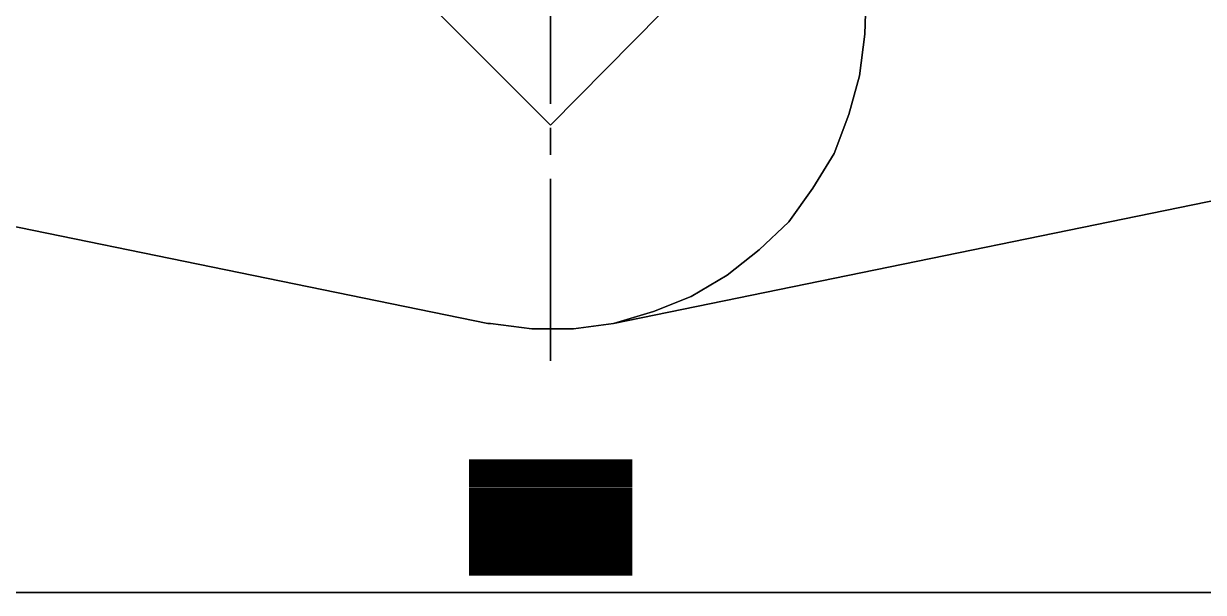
# Model space of a CAD drawing. Extents: x 1 to 210, y 1 to 298.
# Drawn here: x 74 to 148.7, y 195.8 to 231.8 of the extents above; entities that cross this region are included whole.
import ezdxf

# ---------------------------------------------------------------- set-up
doc = ezdxf.new("R2010")
doc.units = 0

msp = doc.modelspace()

# ---------------------------------------------------------------- linework, layer by layer
at = {"layer": 'P00016'}
msp.add_lwpolyline([(159.342664, 222.673327), (111.336669, 212.851995), (159.342664, 222.673327)], dxfattribs=at)
at = {"layer": 'P00017'}
msp.add_lwpolyline([(103.378003, 212.851995), (55.371997, 222.673327), (103.378003, 212.851995)], dxfattribs=at)
at = {"layer": 'P00055'}
msp.add_lwpolyline([(111.336669, 212.851995), (108.796665, 212.513326), (111.336669, 212.851995)], dxfattribs=at)
at = {"layer": 'P00056'}
msp.add_lwpolyline([(108.796665, 212.513326), (106.171997, 212.513326), (108.796665, 212.513326)], dxfattribs=at)
at = {"layer": 'P00057'}
msp.add_lwpolyline([(106.171997, 212.513326), (103.547329, 212.851995), (106.171997, 212.513326)], dxfattribs=at)
at = {"layer": 'P00058'}
msp.add_lwpolyline([(103.547329, 212.851995), (103.378003, 212.851995), (103.547329, 212.851995)], dxfattribs=at)
at = {"layer": 'P00074'}
msp.add_lwpolyline([(107.357336, 225.382663), (100.245335, 232.494659), (107.357336, 225.382663)], dxfattribs=at)
at = {"layer": 'P00075'}
msp.add_lwpolyline([(114.384663, 232.494659), (107.357336, 225.382663), (114.384663, 232.494659)], dxfattribs=at)
at = {"layer": 'P00099'}
msp.add_lwpolyline([(107.357336, 238.251995), (107.357336, 226.737328), (107.357336, 238.251995)], dxfattribs=at)
at = {"layer": 'P00100'}
msp.add_lwpolyline([(107.357336, 225.213326), (107.357336, 223.519991), (107.357336, 225.213326)], dxfattribs=at)
at = {"layer": 'P00101'}
msp.add_lwpolyline([(107.357336, 221.995994), (107.357336, 210.481328), (107.357336, 221.995994)], dxfattribs=at)
at = {"layer": 'P00106'}
msp.add_lwpolyline([(111.336669, 212.851995), (113.876662, 213.613996), (111.336669, 212.851995)], dxfattribs=at)
at = {"layer": 'P00107'}
msp.add_lwpolyline([(113.876662, 213.613996), (116.247329, 214.545329), (113.876662, 213.613996)], dxfattribs=at)
at = {"layer": 'P00108'}
msp.add_lwpolyline([(116.247329, 214.545329), (118.533333, 215.899995), (116.247329, 214.545329)], dxfattribs=at)
at = {"layer": 'P00109'}
msp.add_lwpolyline([(118.533333, 215.899995), (120.565326, 217.50866), (118.533333, 215.899995)], dxfattribs=at)
at = {"layer": 'P00110'}
msp.add_lwpolyline([(120.565326, 217.50866), (122.427992, 219.286658), (120.565326, 217.50866)], dxfattribs=at)
at = {"layer": 'P00111'}
msp.add_lwpolyline([(122.427992, 219.286658), (123.951995, 221.403325), (122.427992, 219.286658)], dxfattribs=at)
at = {"layer": 'P00112'}
msp.add_lwpolyline([(123.951995, 221.403325), (125.30666, 223.60466), (123.951995, 221.403325)], dxfattribs=at)
at = {"layer": 'P00113'}
msp.add_lwpolyline([(125.30666, 223.60466), (126.237999, 226.059996), (125.30666, 223.60466)], dxfattribs=at)
at = {"layer": 'P00114'}
msp.add_lwpolyline([(126.237999, 226.059996), (126.915326, 228.515326), (126.237999, 226.059996)], dxfattribs=at)
at = {"layer": 'P00115'}
msp.add_lwpolyline([(126.915326, 228.515326), (127.254, 231.139994), (126.915326, 228.515326)], dxfattribs=at)
at = {"layer": 'P00116'}
msp.add_lwpolyline([(127.254, 231.139994), (127.338664, 233.764661), (127.254, 231.139994)], dxfattribs=at)
at = {"layer": 'P00146'}
msp.add_lwpolyline([(102.192664, 204.215991), (112.521997, 204.215991)], dxfattribs=at)
at = {"layer": 'P00147'}
msp.add_lwpolyline([(102.192664, 204.131328), (112.521997, 204.131328)], dxfattribs=at)
at = {"layer": 'P00148'}
msp.add_lwpolyline([(102.192664, 204.046665), (112.521997, 204.046665)], dxfattribs=at)
at = {"layer": 'P00149'}
msp.add_lwpolyline([(102.192664, 203.961991), (112.521997, 203.961991)], dxfattribs=at)
at = {"layer": 'P00150'}
msp.add_lwpolyline([(102.192664, 203.877327), (112.521997, 203.877327)], dxfattribs=at)
at = {"layer": 'P00151'}
msp.add_lwpolyline([(102.192664, 203.792664), (112.521997, 203.792664)], dxfattribs=at)
at = {"layer": 'P00152'}
msp.add_lwpolyline([(102.192664, 203.70799), (112.521997, 203.70799)], dxfattribs=at)
at = {"layer": 'P00153'}
msp.add_lwpolyline([(102.192664, 203.623327), (112.521997, 203.623327)], dxfattribs=at)
at = {"layer": 'P00154'}
msp.add_lwpolyline([(102.192664, 203.538664), (112.521997, 203.538664)], dxfattribs=at)
at = {"layer": 'P00155'}
msp.add_lwpolyline([(102.192664, 203.45399), (112.521997, 203.45399)], dxfattribs=at)
at = {"layer": 'P00156'}
msp.add_lwpolyline([(102.192664, 203.369326), (112.521997, 203.369326)], dxfattribs=at)
at = {"layer": 'P00157'}
msp.add_lwpolyline([(102.192664, 203.284663), (112.521997, 203.284663)], dxfattribs=at)
at = {"layer": 'P00158'}
msp.add_lwpolyline([(102.192664, 203.199989), (112.521997, 203.199989)], dxfattribs=at)
at = {"layer": 'P00159'}
msp.add_lwpolyline([(102.192664, 203.115326), (112.521997, 203.115326)], dxfattribs=at)
at = {"layer": 'P00160'}
msp.add_lwpolyline([(102.192664, 203.030663), (112.521997, 203.030663)], dxfattribs=at)
at = {"layer": 'P00161'}
msp.add_lwpolyline([(102.192664, 202.946), (112.521997, 202.946)], dxfattribs=at)
at = {"layer": 'P00162'}
msp.add_lwpolyline([(102.192664, 202.861326), (112.521997, 202.861326)], dxfattribs=at)
at = {"layer": 'P00163'}
msp.add_lwpolyline([(102.192664, 202.776662), (112.521997, 202.776662)], dxfattribs=at)
at = {"layer": 'P00164'}
msp.add_lwpolyline([(102.192664, 202.691999), (112.521997, 202.691999)], dxfattribs=at)
at = {"layer": 'P00165'}
msp.add_lwpolyline([(102.192664, 202.607325), (112.521997, 202.607325)], dxfattribs=at)
at = {"layer": 'P00166'}
msp.add_lwpolyline([(102.192664, 202.522662), (112.521997, 202.522662)], dxfattribs=at)
at = {"layer": 'P00167'}
msp.add_lwpolyline([(102.192664, 202.437999), (112.521997, 202.437999)], dxfattribs=at)
at = {"layer": 'P00168'}
msp.add_lwpolyline([(102.192664, 202.353325), (112.521997, 202.353325)], dxfattribs=at)
at = {"layer": 'P00169'}
msp.add_lwpolyline([(102.192664, 202.268661), (112.521997, 202.268661)], dxfattribs=at)
at = {"layer": 'P00170'}
msp.add_lwpolyline([(102.192664, 202.183998), (112.521997, 202.183998)], dxfattribs=at)
at = {"layer": 'P00171'}
msp.add_lwpolyline([(102.192664, 202.099324), (112.521997, 202.099324)], dxfattribs=at)
at = {"layer": 'P00172'}
msp.add_lwpolyline([(102.192664, 202.014661), (112.521997, 202.014661)], dxfattribs=at)
at = {"layer": 'P00173'}
msp.add_lwpolyline([(102.192664, 201.929998), (112.521997, 201.929998)], dxfattribs=at)
at = {"layer": 'P00174'}
msp.add_lwpolyline([(102.192664, 201.845324), (112.521997, 201.845324)], dxfattribs=at)
at = {"layer": 'P00175'}
msp.add_lwpolyline([(102.192664, 201.760661), (112.521997, 201.760661)], dxfattribs=at)
at = {"layer": 'P00176'}
msp.add_lwpolyline([(102.192664, 201.675997), (112.521997, 201.675997)], dxfattribs=at)
at = {"layer": 'P00177'}
msp.add_lwpolyline([(102.192664, 201.591323), (112.521997, 201.591323)], dxfattribs=at)
at = {"layer": 'P00178'}
msp.add_lwpolyline([(102.192664, 201.50666), (112.521997, 201.50666)], dxfattribs=at)
at = {"layer": 'P00179'}
msp.add_lwpolyline([(102.192664, 201.421997), (112.521997, 201.421997)], dxfattribs=at)
at = {"layer": 'P00180'}
msp.add_lwpolyline([(102.192664, 201.337323), (112.521997, 201.337323)], dxfattribs=at)
at = {"layer": 'P00181'}
msp.add_lwpolyline([(102.192664, 201.25266), (112.521997, 201.25266)], dxfattribs=at)
at = {"layer": 'P00182'}
msp.add_lwpolyline([(102.192664, 201.167997), (112.521997, 201.167997)], dxfattribs=at)
at = {"layer": 'P00183'}
msp.add_lwpolyline([(102.192664, 201.083323), (112.521997, 201.083323)], dxfattribs=at)
at = {"layer": 'P00184'}
msp.add_lwpolyline([(102.192664, 200.998659), (112.521997, 200.998659)], dxfattribs=at)
at = {"layer": 'P00185'}
msp.add_lwpolyline([(102.192664, 200.913996), (112.521997, 200.913996)], dxfattribs=at)
at = {"layer": 'P00186'}
msp.add_lwpolyline([(102.192664, 200.829333), (112.521997, 200.829333)], dxfattribs=at)
at = {"layer": 'P00187'}
msp.add_lwpolyline([(102.192664, 200.744659), (112.521997, 200.744659)], dxfattribs=at)
at = {"layer": 'P00188'}
msp.add_lwpolyline([(102.192664, 200.659996), (112.521997, 200.659996)], dxfattribs=at)
at = {"layer": 'P00189'}
msp.add_lwpolyline([(102.192664, 200.575332), (112.521997, 200.575332)], dxfattribs=at)
at = {"layer": 'P00190'}
msp.add_lwpolyline([(102.192664, 200.490658), (112.521997, 200.490658)], dxfattribs=at)
at = {"layer": 'P00191'}
msp.add_lwpolyline([(102.192664, 200.405995), (112.521997, 200.405995)], dxfattribs=at)
at = {"layer": 'P00192'}
msp.add_lwpolyline([(102.192664, 200.321332), (112.521997, 200.321332)], dxfattribs=at)
at = {"layer": 'P00193'}
msp.add_lwpolyline([(102.192664, 200.236658), (112.521997, 200.236658)], dxfattribs=at)
at = {"layer": 'P00194'}
msp.add_lwpolyline([(102.192664, 200.151995), (112.521997, 200.151995)], dxfattribs=at)
at = {"layer": 'P00195'}
msp.add_lwpolyline([(102.192664, 200.067332), (112.521997, 200.067332)], dxfattribs=at)
at = {"layer": 'P00196'}
msp.add_lwpolyline([(102.192664, 199.982658), (112.521997, 199.982658)], dxfattribs=at)
at = {"layer": 'P00197'}
msp.add_lwpolyline([(102.192664, 199.897994), (112.521997, 199.897994)], dxfattribs=at)
at = {"layer": 'P00198'}
msp.add_lwpolyline([(102.192664, 199.813331), (112.521997, 199.813331)], dxfattribs=at)
at = {"layer": 'P00199'}
msp.add_lwpolyline([(102.192664, 199.728657), (112.521997, 199.728657)], dxfattribs=at)
at = {"layer": 'P00200'}
msp.add_lwpolyline([(102.192664, 199.643994), (112.521997, 199.643994)], dxfattribs=at)
at = {"layer": 'P00201'}
msp.add_lwpolyline([(102.192664, 199.559331), (112.521997, 199.559331)], dxfattribs=at)
at = {"layer": 'P00202'}
msp.add_lwpolyline([(102.192664, 199.474657), (112.521997, 199.474657)], dxfattribs=at)
at = {"layer": 'P00203'}
msp.add_lwpolyline([(102.192664, 199.389994), (112.521997, 199.389994)], dxfattribs=at)
at = {"layer": 'P00204'}
msp.add_lwpolyline([(102.192664, 199.30533), (112.521997, 199.30533)], dxfattribs=at)
at = {"layer": 'P00205'}
msp.add_lwpolyline([(102.192664, 199.220656), (112.521997, 199.220656)], dxfattribs=at)
at = {"layer": 'P00206'}
msp.add_lwpolyline([(102.192664, 199.135993), (112.521997, 199.135993)], dxfattribs=at)
at = {"layer": 'P00207'}
msp.add_lwpolyline([(102.192664, 199.05133), (112.521997, 199.05133)], dxfattribs=at)
at = {"layer": 'P00208'}
msp.add_lwpolyline([(102.192664, 198.966656), (112.521997, 198.966656)], dxfattribs=at)
at = {"layer": 'P00209'}
msp.add_lwpolyline([(102.192664, 198.881993), (112.521997, 198.881993)], dxfattribs=at)
at = {"layer": 'P00210'}
msp.add_lwpolyline([(102.192664, 198.797329), (112.521997, 198.797329)], dxfattribs=at)
at = {"layer": 'P00211'}
msp.add_lwpolyline([(102.192664, 198.712666), (112.521997, 198.712666)], dxfattribs=at)
at = {"layer": 'P00212'}
msp.add_lwpolyline([(102.192664, 198.627992), (112.521997, 198.627992)], dxfattribs=at)
at = {"layer": 'P00213'}
msp.add_lwpolyline([(102.192664, 198.543329), (112.521997, 198.543329)], dxfattribs=at)
at = {"layer": 'P00214'}
msp.add_lwpolyline([(102.192664, 198.458666), (112.521997, 198.458666)], dxfattribs=at)
at = {"layer": 'P00215'}
msp.add_lwpolyline([(102.192664, 198.373992), (112.521997, 198.373992)], dxfattribs=at)
at = {"layer": 'P00216'}
msp.add_lwpolyline([(102.192664, 198.289329), (112.521997, 198.289329)], dxfattribs=at)
at = {"layer": 'P00217'}
msp.add_lwpolyline([(102.192664, 198.204665), (112.521997, 198.204665)], dxfattribs=at)
at = {"layer": 'P00218'}
msp.add_lwpolyline([(102.192664, 198.119991), (112.521997, 198.119991)], dxfattribs=at)
at = {"layer": 'P00219'}
msp.add_lwpolyline([(102.192664, 198.035328), (112.521997, 198.035328)], dxfattribs=at)
at = {"layer": 'P00220'}
msp.add_lwpolyline([(102.192664, 197.950665), (112.521997, 197.950665)], dxfattribs=at)
at = {"layer": 'P00221'}
msp.add_lwpolyline([(102.192664, 197.865991), (112.521997, 197.865991)], dxfattribs=at)
at = {"layer": 'P00222'}
msp.add_lwpolyline([(102.192664, 197.781328), (112.521997, 197.781328)], dxfattribs=at)
at = {"layer": 'P00223'}
msp.add_lwpolyline([(102.192664, 197.696665), (112.521997, 197.696665)], dxfattribs=at)
at = {"layer": 'P00224'}
msp.add_lwpolyline([(102.192664, 197.611991), (112.521997, 197.611991)], dxfattribs=at)
at = {"layer": 'P00225'}
msp.add_lwpolyline([(102.192664, 197.527327), (112.521997, 197.527327)], dxfattribs=at)
at = {"layer": 'P00226'}
msp.add_lwpolyline([(102.192664, 197.442664), (112.521997, 197.442664)], dxfattribs=at)
at = {"layer": 'P00227'}
msp.add_lwpolyline([(102.192664, 197.35799), (112.521997, 197.35799)], dxfattribs=at)
at = {"layer": 'P00228'}
msp.add_lwpolyline([(102.192664, 197.273327), (112.521997, 197.273327)], dxfattribs=at)
at = {"layer": 'P00229'}
msp.add_lwpolyline([(102.192664, 197.188664), (112.521997, 197.188664)], dxfattribs=at)
at = {"layer": 'P00230'}
msp.add_lwpolyline([(102.192664, 197.10399), (112.521997, 197.10399)], dxfattribs=at)
at = {"layer": 'P00231'}
msp.add_lwpolyline([(102.192664, 197.019326), (112.521997, 197.019326)], dxfattribs=at)
at = {"layer": 'P00232'}
msp.add_lwpolyline([(102.192664, 196.934663), (112.521997, 196.934663), (102.192664, 196.934663)], dxfattribs=at)
at = {"layer": 'P00327'}
msp.add_lwpolyline([(47.328668, 195.833998), (167.30133, 195.833998), (47.328668, 195.833998)], dxfattribs=at)
at = {"layer": 'P00740'}
msp.add_lwpolyline([(111.336669, 212.851995), (113.876662, 213.613996), (111.336669, 212.851995)], dxfattribs=at)
at = {"layer": 'P00741'}
msp.add_lwpolyline([(113.876662, 213.613996), (116.247329, 214.545329), (113.876662, 213.613996)], dxfattribs=at)
at = {"layer": 'P00742'}
msp.add_lwpolyline([(116.247329, 214.545329), (118.533333, 215.899995), (116.247329, 214.545329)], dxfattribs=at)
at = {"layer": 'P00743'}
msp.add_lwpolyline([(118.533333, 215.899995), (120.565326, 217.50866), (118.533333, 215.899995)], dxfattribs=at)
at = {"layer": 'P00744'}
msp.add_lwpolyline([(120.565326, 217.50866), (122.427992, 219.286658), (120.565326, 217.50866)], dxfattribs=at)
at = {"layer": 'P00745'}
msp.add_lwpolyline([(122.427992, 219.286658), (123.951995, 221.403325), (122.427992, 219.286658)], dxfattribs=at)
at = {"layer": 'P00746'}
msp.add_lwpolyline([(123.951995, 221.403325), (125.30666, 223.60466), (123.951995, 221.403325)], dxfattribs=at)
at = {"layer": 'P00747'}
msp.add_lwpolyline([(125.30666, 223.60466), (126.237999, 226.059996), (125.30666, 223.60466)], dxfattribs=at)
at = {"layer": 'P00748'}
msp.add_lwpolyline([(126.237999, 226.059996), (126.915326, 228.515326), (126.237999, 226.059996)], dxfattribs=at)
at = {"layer": 'P00749'}
msp.add_lwpolyline([(126.915326, 228.515326), (127.254, 231.139994), (126.915326, 228.515326)], dxfattribs=at)
at = {"layer": 'P00750'}
msp.add_lwpolyline([(127.254, 231.139994), (127.338664, 233.764661), (127.254, 231.139994)], dxfattribs=at)

doc.saveas('drawing.dxf')
